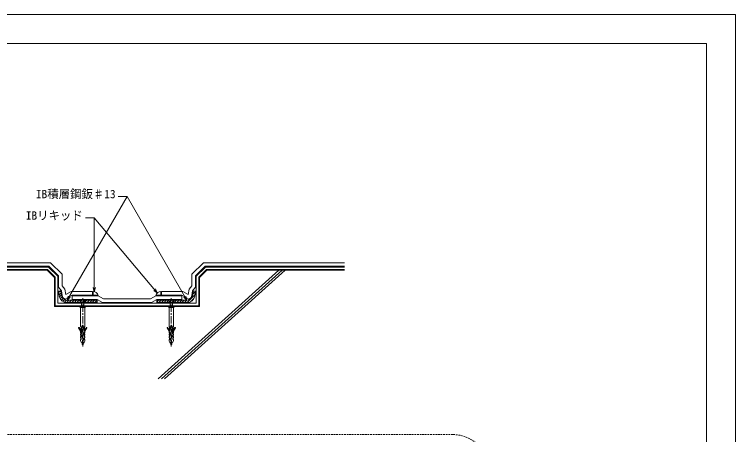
# Model space of a CAD drawing. Units: millimetres, scale not verified. Extents: x -840 to 840, y -594 to 594.
# Drawn here: x -155 to 840, y 14 to 594 of the extents above; entities that cross this region are included whole.
import ezdxf
from ezdxf.enums import TextEntityAlignment as Align

# ---------------------------------------------------------------- set-up
doc = ezdxf.new("R2010")
doc.units = ezdxf.units.MM
doc.header["$LTSCALE"] = 2
doc.linetypes.add('CHAIN1', pattern=[8, 5, -1, 1, -1])
doc.linetypes.add('DASHED1', pattern=[1.8, 1.2, -0.6])
for name, color, linetype, lineweight in [('0-0_輪郭線', 2, 'Continuous', 9), ('0-1_図面枠', 7, 'Continuous', 9), ('0-2_文字', 5, 'Continuous', 9), ('0-3_表題欄', 7, 'Continuous', 9), ('0-6_躯体', 7, 'Continuous', 9), ('0-7_緩衝フォーム', 7, 'Continuous', 9), ('0-8_IBｼｰﾄ', 7, 'Continuous', 9), ('0-9_IBリキッド', 7, 'Continuous', 9), ('0-A_部材(積層鋼板)', 4, 'Continuous', 9), ('0-B_部材(ﾋﾞｽ類)', 7, 'Continuous', 9), ('0-C_中心線', 2, 'CHAIN1', 9), ('0-D_寸法線', 7, 'Continuous', 9)]:
    doc.layers.add(name, color=color, linetype=linetype, lineweight=lineweight)
doc.styles.add('ＭＳ ゴシック', font='')
doc.styles.get('ＭＳ ゴシック').set_extended_font_data('MS Gothic')

msp = doc.modelspace()

# ---------------------------------------------------------------- linework, layer by layer
at = {"layer": '0-0_輪郭線'}
msp.add_lwpolyline([(800, 554), (-800, 554), (-800, -554), (800, -554)], close=True, dxfattribs=at)
at = {"layer": '0-1_図面枠'}
msp.add_lwpolyline([(840, -594), (840, 594), (-840, 594), (-840, -594)], close=True, dxfattribs=at)
at = {"layer": '0-3_表題欄', "linetype": 'DASHED1'}
msp.add_line((449.608, 14.162), (-450.392, 14.162), dxfattribs=at)
msp.add_arc((449.608, -35.838), 50, 0, 90, dxfattribs=at)
at = {"layer": '0-6_躯体'}
for p, q in [((-110, 241.062), (-300, 241.062)), ((-100, 231.062), (-110, 241.062)), ((209.723, 241.062), (43.006, 91.062)), ((214, 241.062), (47.452, 91.062)), ((218.287, 241.062), (51.638, 91.062)), ((100, 231.062), (110, 241.062)), ((300, 241.062), (110, 241.062)), ((-100, 231.062), (-100, 191.062))]:
    msp.add_line(p, q, dxfattribs=at)
msp.add_lwpolyline([(-100, 191.062), (100, 191.062), (100, 231.062)], dxfattribs=at)
at = {"layer": '0-7_緩衝フォーム'}
for p, q in [((-300, 245.395), (-108.205, 245.395)), ((-300, 242.062), (-109.586, 242.062)), ((-99, 231.476), (-109.586, 242.062)), ((-95.667, 232.857), (-108.205, 245.395)), ((95.667, 232.857), (108.205, 245.395)), ((99, 231.476), (109.586, 242.062)), ((300, 245.395), (108.205, 245.395)), ((300, 242.062), (109.586, 242.062)), ((-99, 192.062), (-99, 231.476)), ((-95.667, 195.395), (-95.667, 232.857)), ((95.667, 195.395), (95.667, 232.857)), ((99, 192.062), (99, 231.476)), ((99, 192.062), (-99, 192.062)), ((95.667, 195.395), (-95.667, 195.395))]:
    msp.add_line(p, q, dxfattribs=at)
at = {"layer": '0-8_IBｼｰﾄ'}
for p, q in [((-300, 251.395), (-105.72, 251.395)), ((-89.667, 235.342), (-105.72, 251.395)), ((89.667, 235.342), (105.72, 251.395)), ((300, 251.395), (105.72, 251.395)), ((-300, 246.395), (-107.791, 246.395)), ((-94.667, 233.271), (-107.791, 246.395)), ((94.667, 233.271), (107.791, 246.395)), ((300, 246.395), (107.791, 246.395)), ((-94.667, 217.566), (-94.667, 233.271)), ((-89.667, 219.386), (-89.667, 235.342)), ((89.667, 219.386), (89.667, 235.342)), ((94.667, 217.566), (94.667, 233.271)), ((-85.872, 214.864), (-89.667, 219.386)), ((85.872, 214.864), (89.667, 219.386)), ((-84.535, 207.279), (-85.872, 214.864)), ((-84.535, 207.279), (-77.117, 211.562)), ((-77.117, 211.562), (-47.787, 211.562)), ((-47.787, 206.562), (-47.787, 211.562)), ((77.117, 211.562), (47.787, 211.562)), ((47.787, 206.562), (47.787, 211.562)), ((84.535, 207.279), (77.117, 211.562)), ((84.535, 207.279), (85.872, 214.864)), ((-85.312, 201.057), (-75.777, 206.562)), ((-75.777, 206.562), (-47.787, 206.562)), ((-41.126, 200.562), (-75.777, 200.562)), ((-41.126, 200.562), (-33.909, 196.395)), ((-39.787, 205.562), (-32.57, 201.395)), ((32.57, 201.395), (-32.57, 201.395)), ((39.787, 205.562), (32.57, 201.395)), ((41.126, 200.562), (33.909, 196.395)), ((41.126, 200.562), (75.777, 200.562)), ((75.777, 206.562), (47.787, 206.562)), ((85.312, 201.057), (75.777, 206.562)), ((33.909, 196.395), (-33.909, 196.395))]:
    msp.add_line(p, q, dxfattribs=at)
for points in [[(-89.408, 206.126), (-90.563, 212.676), (-94.667, 217.566)], [(89.408, 206.126), (90.563, 212.676), (94.667, 217.566)], [(-75.777, 200.562), (-75.777, 205.562), (-39.787, 205.562)], [(75.777, 200.562), (75.777, 205.562), (39.787, 205.562)]]:
    msp.add_lwpolyline(points, dxfattribs=at)
for centre, start, end in [((-82.777, 207.295), 190, 247.88812), ((82.777, 207.295), 292.11188, 350)]:
    msp.add_arc(centre, 6.733, start, end, dxfattribs=at)
at = {"layer": '0-9_IBリキッド'}
for p, q in [((-46.787, 206.562), (-46.787, 211.562)), ((46.787, 206.562), (46.787, 211.562)), ((-46.787, 206.562), (-39.787, 206.562)), ((46.787, 206.562), (39.787, 206.562))]:
    msp.add_line(p, q, dxfattribs=at)
for centre, start, end in [((-46.787, 204.162), 18.92464, 90), ((46.787, 204.162), 90, 161.07536)]:
    msp.add_arc(centre, 7.4, start, end, dxfattribs=at)
at = {"layer": '0-A_部材(積層鋼板)'}
for p, q in [((-94.335, 210.073), (-91.983, 212.426)), ((-93.805, 207.067), (-91.072, 209.801)), ((90.707, 207.732), (94.611, 211.636)), ((91.464, 212.024), (91.883, 212.443)), ((-93.036, 204.301), (-90.542, 206.795)), ((-91.971, 201.831), (-89.462, 204.34)), ((-90.411, 199.855), (-88.168, 202.098)), ((-88.488, 198.242), (-85.997, 200.734)), ((-86.029, 197.166), (-83.405, 199.79)), ((-83.171, 196.489), (-80.098, 199.562)), ((-79.729, 196.395), (-76.562, 199.562)), ((-76.193, 196.395), (-73.026, 199.562)), ((-72.658, 196.395), (-69.491, 199.562)), ((-69.122, 196.395), (-65.955, 199.562)), ((-65.587, 196.395), (-62.42, 199.562)), ((-58.515, 196.395), (-55.349, 199.562)), ((-54.98, 196.395), (-51.813, 199.562)), ((-51.444, 196.395), (-48.278, 199.562)), ((-47.909, 196.395), (-44.742, 199.562)), ((-44.373, 196.395), (-41.207, 199.562)), ((41.126, 197.042), (43.646, 199.562)), ((44.015, 196.395), (47.182, 199.562)), ((47.551, 196.395), (50.717, 199.562)), ((51.086, 196.395), (54.253, 199.562)), ((54.622, 196.395), (57.788, 199.562)), ((61.693, 196.395), (64.859, 199.562)), ((65.228, 196.395), (68.395, 199.562)), ((68.764, 196.395), (71.93, 199.562)), ((72.299, 196.395), (75.466, 199.562)), ((75.835, 196.395), (79.001, 199.562)), ((79.37, 196.395), (82.537, 199.562)), ((82.946, 196.435), (93.854, 207.343)), ((87.58, 197.533), (92.042, 201.996))]:
    msp.add_line(p, q, dxfattribs=at)
at = {"layer": '0-A_部材(積層鋼板)', "color": 7}
for points in [[(-90.393, 205.952), (-91.548, 212.502), (-94.667, 211.952), (-93.512, 205.402)], [(90.393, 205.952), (91.548, 212.502), (94.667, 211.952), (93.512, 205.402)], [(-82.777, 196.395), (-41.126, 196.395), (-41.126, 199.562), (-82.777, 199.562)], [(82.777, 196.395), (41.126, 196.395), (41.126, 199.562), (82.777, 199.562)]]:
    msp.add_lwpolyline(points, dxfattribs=at)
at = {"layer": '0-A_部材(積層鋼板)'}
for points in [[(-62.051, 196.395), (-61.126, 197.32), (-58.884, 199.562)], [(58.157, 196.395), (61.126, 199.364), (61.324, 199.562)]]:
    msp.add_lwpolyline(points, dxfattribs=at)
at = {"layer": '0-A_部材(積層鋼板)', "color": 7}
for centre, radius, start, end in [((-82.777, 207.295), 10.9, 190, 270), ((-82.777, 207.295), 7.733, 190, 270), ((82.777, 207.295), 7.733, 270, 350), ((82.777, 207.295), 10.9, 270, 350)]:
    msp.add_arc(centre, radius, start, end, dxfattribs=at)
at = {"layer": '0-B_部材(ﾋﾞｽ類)'}
for p, q in [((-56.626, 199.562), (-65.626, 199.562)), ((56.626, 199.562), (65.626, 199.562)), ((-56.629, 191.062), (-65.624, 191.062)), ((-64.126, 189.547), (-58.126, 189.547)), ((-62.796, 196.732), (-59.456, 196.732)), ((-62.796, 196.318), (-62.796, 191.664)), ((-59.456, 191.664), (-59.456, 196.318)), ((56.629, 191.062), (65.624, 191.062)), ((64.126, 189.547), (58.126, 189.547)), ((62.796, 196.732), (59.456, 196.732)), ((59.456, 191.664), (59.456, 196.318)), ((62.796, 196.318), (62.796, 191.664)), ((-62.061, 157.593), (-60.794, 160.546)), ((-62.031, 157.58), (-60.763, 160.533)), ((-60.196, 160.256), (-61.544, 157.349)), ((-60.166, 160.242), (-61.514, 157.335)), ((-61.475, 162.844), (-61.475, 163.635)), ((-61.442, 162.844), (-61.442, 163.654)), ((-60.79, 160.851), (-61.37, 162.302)), ((-60.759, 160.863), (-61.33, 162.291)), ((-60.811, 163.654), (-60.811, 162.844)), ((-60.778, 163.635), (-60.778, 162.844)), ((-60.754, 162.548), (-60.174, 161.098)), ((-60.712, 162.533), (-60.143, 161.109)), ((60.712, 162.533), (60.143, 161.109)), ((60.166, 160.242), (61.514, 157.335)), ((60.754, 162.548), (60.174, 161.098)), ((60.196, 160.256), (61.544, 157.349)), ((60.759, 160.863), (61.33, 162.291)), ((62.031, 157.58), (60.763, 160.533)), ((60.778, 163.635), (60.778, 162.844)), ((60.79, 160.851), (61.37, 162.302)), ((62.061, 157.593), (60.794, 160.546)), ((60.811, 163.654), (60.811, 162.844)), ((61.442, 162.844), (61.442, 163.654)), ((61.475, 162.844), (61.475, 163.635)), ((-63.306, 158.058), (-63.504, 158.317)), ((-62.152, 150.061), (-60.7, 153.083)), ((-62.118, 150.055), (-60.67, 153.069)), ((-60.694, 153.443), (-62.065, 156.61)), ((-60.663, 153.457), (-62.034, 156.623)), ((-60.191, 152.811), (-61.57, 149.747)), ((-61.551, 156.863), (-60.183, 153.664)), ((-60.161, 152.797), (-61.54, 149.733)), ((-61.521, 156.876), (-60.153, 153.677)), ((-58.947, 158.058), (-58.749, 158.317)), ((58.947, 158.058), (58.749, 158.317)), ((61.521, 156.876), (60.153, 153.677)), ((60.161, 152.797), (61.54, 149.733)), ((61.551, 156.863), (60.183, 153.664)), ((60.191, 152.811), (61.57, 149.747)), ((60.663, 153.457), (62.034, 156.623)), ((62.118, 150.055), (60.67, 153.069)), ((60.694, 153.443), (62.065, 156.61)), ((62.152, 150.061), (60.7, 153.083)), ((63.306, 158.058), (63.504, 158.317)), ((-62.419, 141.664), (-60.21, 140.259)), ((-62.299, 141.664), (-59.289, 140.612)), ((-60.567, 145.932), (-62.153, 148.901)), ((-60.538, 145.948), (-62.124, 148.916)), ((-62.013, 141.664), (-59.289, 140.712)), ((-61.531, 149.146), (-59.984, 146.225)), ((-61.503, 149.164), (-59.955, 146.241)), ((-61.483, 143.366), (-61.449, 143.366)), ((-61.463, 141.664), (-61.483, 143.366)), ((-61.301, 144.072), (-60.573, 145.389)), ((-61.272, 144.056), (-60.544, 145.373)), ((-60.803, 143.366), (-60.77, 143.366)), ((-60.77, 143.366), (-60.79, 141.664)), ((-59.985, 145.107), (-60.71, 143.739)), ((-59.956, 145.091), (-60.681, 143.724)), ((-59.833, 141.664), (-59.919, 141.343)), ((62.299, 141.664), (59.289, 140.612)), ((62.013, 141.664), (59.289, 140.712)), ((59.833, 141.664), (59.919, 141.343)), ((61.503, 149.164), (59.955, 146.241)), ((59.956, 145.091), (60.681, 143.724)), ((61.531, 149.146), (59.984, 146.225)), ((59.985, 145.107), (60.71, 143.739)), ((62.419, 141.664), (60.21, 140.259)), ((60.538, 145.948), (62.124, 148.916)), ((61.272, 144.056), (60.544, 145.373)), ((60.567, 145.932), (62.153, 148.901)), ((61.301, 144.072), (60.573, 145.389)), ((60.803, 143.366), (60.77, 143.366)), ((60.77, 143.366), (60.79, 141.664)), ((61.483, 143.366), (61.449, 143.366)), ((61.463, 141.664), (61.483, 143.366)), ((-62.075, 138.887), (-60.435, 138.315)), ((-62.075, 138.787), (-60.435, 138.215)), ((-61.76, 139.202), (-60.668, 138.549)), ((-61.6, 138.605), (-60.794, 138.077)), ((62.075, 138.887), (60.435, 138.315)), ((62.075, 138.787), (60.435, 138.215)), ((61.76, 139.202), (60.668, 138.549)), ((61.6, 138.605), (60.794, 138.077))]:
    msp.add_line(p, q, dxfattribs=at)
for points in [[(-59.163, 197.025), (-56.626, 199.562), (-56.626, 199.862), (-65.626, 199.862), (-65.626, 199.562), (-63.089, 197.025)], [(59.163, 197.025), (56.626, 199.562), (56.626, 199.862), (65.626, 199.862), (65.626, 199.562), (63.089, 197.025)], [(-64.167, 189.605), (-65.624, 191.062), (-65.624, 191.664), (-56.629, 191.664), (-56.629, 191.062), (-58.086, 189.605)], [(-63.669, 163.009), (-63.877, 163.056), (-63.948, 163.091), (-64.02, 163.091), (-64.091, 163.127), (-64.108, 163.127), (-64.108, 189.464)], [(-58.144, 189.464), (-58.144, 163.127), (-58.162, 163.127), (-58.233, 163.091), (-58.304, 163.091), (-58.375, 163.056), (-58.584, 163.009)], [(64.167, 189.605), (65.624, 191.062), (65.624, 191.664), (56.629, 191.664), (56.629, 191.062), (58.086, 189.605)], [(58.144, 189.464), (58.144, 163.127), (58.162, 163.127), (58.233, 163.091), (58.304, 163.091), (58.375, 163.056), (58.584, 163.009)], [(63.669, 163.009), (63.877, 163.056), (63.948, 163.091), (64.02, 163.091), (64.091, 163.127), (64.108, 163.127), (64.108, 189.464)], [(-55.378, 161.25), (-58.126, 157.052), (-58.215, 155.452), (-59.282, 155.452), (-59.282, 153.23), (-58.126, 153.23), (-58.215, 151.612), (-59.229, 151.612), (-59.158, 149.408), (-58.126, 149.408), (-58.215, 147.79), (-59.086, 147.79), (-59.015, 145.568), (-58.126, 145.568), (-58.234, 143.428), (-58.876, 141.664), (-63.376, 141.664), (-64.018, 143.428), (-64.126, 145.568), (-63.237, 145.568), (-63.166, 147.79), (-64.037, 147.79), (-64.126, 149.408), (-63.095, 149.408), (-63.024, 151.612), (-64.037, 151.612), (-64.126, 153.23), (-62.971, 153.23), (-62.971, 155.452), (-64.037, 155.452), (-64.126, 157.052), (-66.875, 161.25)], [(-66.152, 161.783), (-63.504, 158.317), (-63.504, 162.807)], [(-61.475, 162.915), (-62.971, 162.915), (-62.971, 157.052), (-63.237, 157.052), (-63.237, 157.805)], [(-60.778, 162.915), (-59.282, 162.915), (-59.282, 157.052), (-59.015, 157.052), (-59.015, 157.805)], [(-58.749, 162.807), (-58.749, 158.317), (-56.101, 161.783)], [(55.378, 161.25), (58.126, 157.052), (58.215, 155.452), (59.282, 155.452), (59.282, 153.23), (58.126, 153.23), (58.215, 151.612), (59.229, 151.612), (59.158, 149.408), (58.126, 149.408), (58.215, 147.79), (59.086, 147.79), (59.015, 145.568), (58.126, 145.568), (58.234, 143.428), (58.876, 141.664), (63.376, 141.664), (64.018, 143.428), (64.126, 145.568), (63.237, 145.568), (63.166, 147.79), (64.037, 147.79), (64.126, 149.408), (63.095, 149.408), (63.024, 151.612), (64.037, 151.612), (64.126, 153.23), (62.971, 153.23), (62.971, 155.452), (64.037, 155.452), (64.126, 157.052), (66.875, 161.25)], [(58.749, 162.807), (58.749, 158.317), (56.101, 161.783)], [(60.778, 162.915), (59.282, 162.915), (59.282, 157.052), (59.015, 157.052), (59.015, 157.805)], [(61.475, 162.915), (62.971, 162.915), (62.971, 157.052), (63.237, 157.052), (63.237, 157.805)], [(66.152, 161.783), (63.504, 158.317), (63.504, 162.807)], [(-64.037, 155.452), (-64.037, 155.204), (-63.735, 154.439), (-63.7, 153.23)], [(-63.646, 149.408), (-63.664, 150.617), (-64.037, 151.417), (-64.037, 151.612)], [(-58.606, 149.408), (-58.589, 150.617), (-58.215, 151.417), (-58.215, 151.612)], [(-58.215, 155.452), (-58.215, 155.204), (-58.517, 154.439), (-58.553, 153.23)], [(58.215, 155.452), (58.215, 155.204), (58.517, 154.439), (58.553, 153.23)], [(58.606, 149.408), (58.589, 150.617), (58.215, 151.417), (58.215, 151.612)], [(63.646, 149.408), (63.664, 150.617), (64.037, 151.417), (64.037, 151.612)], [(64.037, 155.452), (64.037, 155.204), (63.735, 154.439), (63.7, 153.23)], [(-64.037, 147.79), (-64.037, 147.612), (-63.593, 146.777), (-63.575, 145.568)], [(-60.341, 141.664), (-59.919, 141.343), (-59.289, 140.712), (-59.289, 140.612), (-60.21, 140.259), (-60.668, 138.549), (-60.435, 138.315), (-60.435, 138.215), (-60.794, 138.077), (-61.126, 136.838), (-61.6, 138.605), (-62.075, 138.787), (-62.075, 138.887), (-61.76, 139.202), (-62.419, 141.664)], [(-60.803, 141.664), (-60.803, 142.641), (-61.449, 142.641), (-61.449, 141.664)], [(-58.215, 147.79), (-58.215, 147.612), (-58.66, 146.777), (-58.677, 145.568)], [(58.215, 147.79), (58.215, 147.612), (58.66, 146.777), (58.677, 145.568)], [(60.341, 141.664), (59.919, 141.343), (59.289, 140.712), (59.289, 140.612), (60.21, 140.259), (60.668, 138.549), (60.435, 138.315), (60.435, 138.215), (60.794, 138.077), (61.126, 136.838), (61.6, 138.605), (62.075, 138.787), (62.075, 138.887), (61.76, 139.202), (62.419, 141.664)], [(60.803, 141.664), (60.803, 142.641), (61.449, 142.641), (61.449, 141.664)], [(64.037, 147.79), (64.037, 147.612), (63.593, 146.777), (63.575, 145.568)]]:
    msp.add_lwpolyline(points, dxfattribs=at)
for centre, radius, start, end in [((-64.308, 189.464), 0.2, 0, 45), ((-63.796, 196.318), 1, 0, 45), ((-58.456, 196.318), 1, 135, 180), ((-57.944, 189.464), 0.2, 135, 180), ((57.944, 189.464), 0.2, 0, 45), ((58.456, 196.318), 1, 0, 45), ((63.796, 196.318), 1, 135, 180), ((64.308, 189.464), 0.2, 135, 180), ((-66.509, 161.51), 0.449, 37.38183, 215.39037), ((-63.711, 162.807), 0.207, 0, 78.37519), ((-61.126, 164.223), 0.683, 300.64443, 239.35557), ((-61.126, 164.223), 0.65, 298.99242, 241.00758), ((-60.015, 162.844), 1.46, 180, 201.80677), ((-60.015, 162.844), 1.427, 180, 202.80926), ((-60.015, 162.844), 0.796, 180, 201.80677), ((-61.159, 160.703), 0.398, 336.76335, 21.80677), ((-60.015, 162.844), 0.763, 180, 204.02488), ((-61.159, 160.703), 0.431, 336.76335, 21.79863), ((-61.159, 160.703), 1.062, 335.12729, 21.82813), ((-61.159, 160.703), 1.095, 335.12729, 21.7854), ((-58.542, 162.807), 0.207, 101.62481, 180), ((-55.744, 161.51), 0.449, 324.60963, 142.61817), ((55.744, 161.51), 0.449, 37.38183, 215.39037), ((58.542, 162.807), 0.207, 0, 78.37519), ((61.159, 160.703), 1.095, 158.2146, 204.87271), ((61.159, 160.703), 1.062, 158.17187, 204.87271), ((61.126, 164.223), 0.683, 300.64443, 239.35557), ((61.126, 164.223), 0.65, 298.99242, 241.00758), ((60.015, 162.844), 0.763, 335.97512, 0), ((61.159, 160.703), 0.431, 158.20137, 203.23665), ((60.015, 162.844), 0.796, 338.19323, 0), ((61.159, 160.703), 0.398, 158.19323, 203.23665), ((60.015, 162.844), 1.427, 337.19074, 0), ((60.015, 162.844), 1.46, 338.19323, 0), ((63.711, 162.807), 0.207, 101.62481, 180), ((66.509, 161.51), 0.449, 324.60963, 142.61817), ((-63.737, 157.805), 0.5, 0, 30.42714), ((-61.071, 149.48), 1.228, 151.72501, 208.14051), ((-61.071, 149.48), 1.194, 151.21205, 208.14075), ((-60.938, 157.097), 1.228, 156.1713, 203.41182), ((-60.938, 157.097), 1.194, 156.1713, 203.41182), ((-61.036, 149.48), 0.597, 153.40833, 213.92435), ((-61.036, 149.48), 0.564, 153.33961, 214.09914), ((-61.002, 157.097), 0.597, 155.12729, 203.15958), ((-61.002, 157.097), 0.564, 155.12729, 203.15958), ((-61.089, 153.27), 0.431, 334.33266, 23.72188), ((-61.089, 153.27), 0.465, 334.33266, 23.72188), ((-61.159, 153.247), 1.062, 335.77806, 23.15958), ((-61.159, 153.247), 1.095, 335.77806, 23.15958), ((-58.515, 157.805), 0.5, 149.57286, 180), ((58.515, 157.805), 0.5, 0, 30.42714), ((61.159, 153.247), 1.095, 156.84042, 204.22194), ((61.159, 153.247), 1.062, 156.84042, 204.22194), ((61.089, 153.27), 0.465, 156.27812, 205.66734), ((61.089, 153.27), 0.431, 156.27812, 205.66734), ((61.036, 149.48), 0.564, 325.90086, 26.66039), ((61.002, 157.097), 0.564, 336.84042, 24.87271), ((61.036, 149.48), 0.597, 326.07565, 26.59167), ((61.002, 157.097), 0.597, 336.84042, 24.87271), ((60.938, 157.097), 1.194, 336.58818, 23.8287), ((60.938, 157.097), 1.228, 336.58818, 23.8287), ((61.071, 149.48), 1.194, 331.85925, 28.78795), ((61.071, 149.48), 1.228, 331.85949, 28.27499), ((63.737, 157.805), 0.5, 149.57286, 180), ((-60.023, 143.366), 1.46, 151.08802, 180), ((-60.023, 143.366), 1.427, 151.08803, 180), ((-60.007, 143.366), 0.796, 152.04844, 180), ((-60.007, 143.366), 0.763, 152.04844, 180), ((-61.064, 145.667), 0.564, 330.56891, 28.12344), ((-61.064, 145.667), 0.597, 330.58068, 28.12344), ((-61.04, 145.667), 1.194, 332.04844, 27.90101), ((-61.04, 145.667), 1.228, 332.04844, 27.90101), ((61.04, 145.667), 1.228, 152.09899, 207.95156), ((61.04, 145.667), 1.194, 152.09899, 207.95156), ((61.064, 145.667), 0.597, 151.87656, 209.41932), ((61.064, 145.667), 0.564, 151.87656, 209.43109), ((60.007, 143.366), 0.763, 0, 27.95156), ((60.007, 143.366), 0.796, 0, 27.95156), ((60.023, 143.366), 1.427, 0, 28.91197), ((60.023, 143.366), 1.46, 0, 28.91198)]:
    msp.add_arc(centre, radius, start, end, dxfattribs=at)
at = {"layer": '0-C_中心線'}
for p, q in [((-61.126, 135.494), (-61.126, 202.192)), ((61.126, 135.494), (61.126, 202.192))]:
    msp.add_line(p, q, dxfattribs=at)
at = {"layer": '0-D_寸法線'}
for p, q in [((-82.777, 199.562), (0, 342.938)), ((0, 342.938), (-12, 342.938)), ((82.777, 199.562), (0, 342.938)), ((-45.13, 313.302), (-57.13, 313.302)), ((-45.131, 211.374), (-45.13, 313.302)), ((41.834, 209.661), (-45.13, 313.302))]:
    msp.add_line(p, q, dxfattribs=at)
for points in [[(-46.683, 217.17), (-45.131, 211.374), (-43.578, 217.17)], [(36.92, 213.102), (41.834, 209.661), (39.299, 215.099)], [(-78.535, 203.805), (-82.777, 199.562), (-81.224, 205.357)], [(78.535, 203.805), (82.777, 199.562), (81.224, 205.357)]]:
    msp.add_lwpolyline(points, dxfattribs=at)

# ---------------------------------------------------------------- texts
at = {"layer": '0-2_文字', "color": 7, "style": 'ＭＳ ゴシック'}
for s, p in [('IB積層鋼鈑♯13', (-125.782, 336.879)), ('IBリキッド', (-139.7, 307.243))]:
    msp.add_text(s, height=11.54, dxfattribs=at).set_placement(p, align=Align.BOTTOM_LEFT)

doc.saveas('drawing.dxf')
